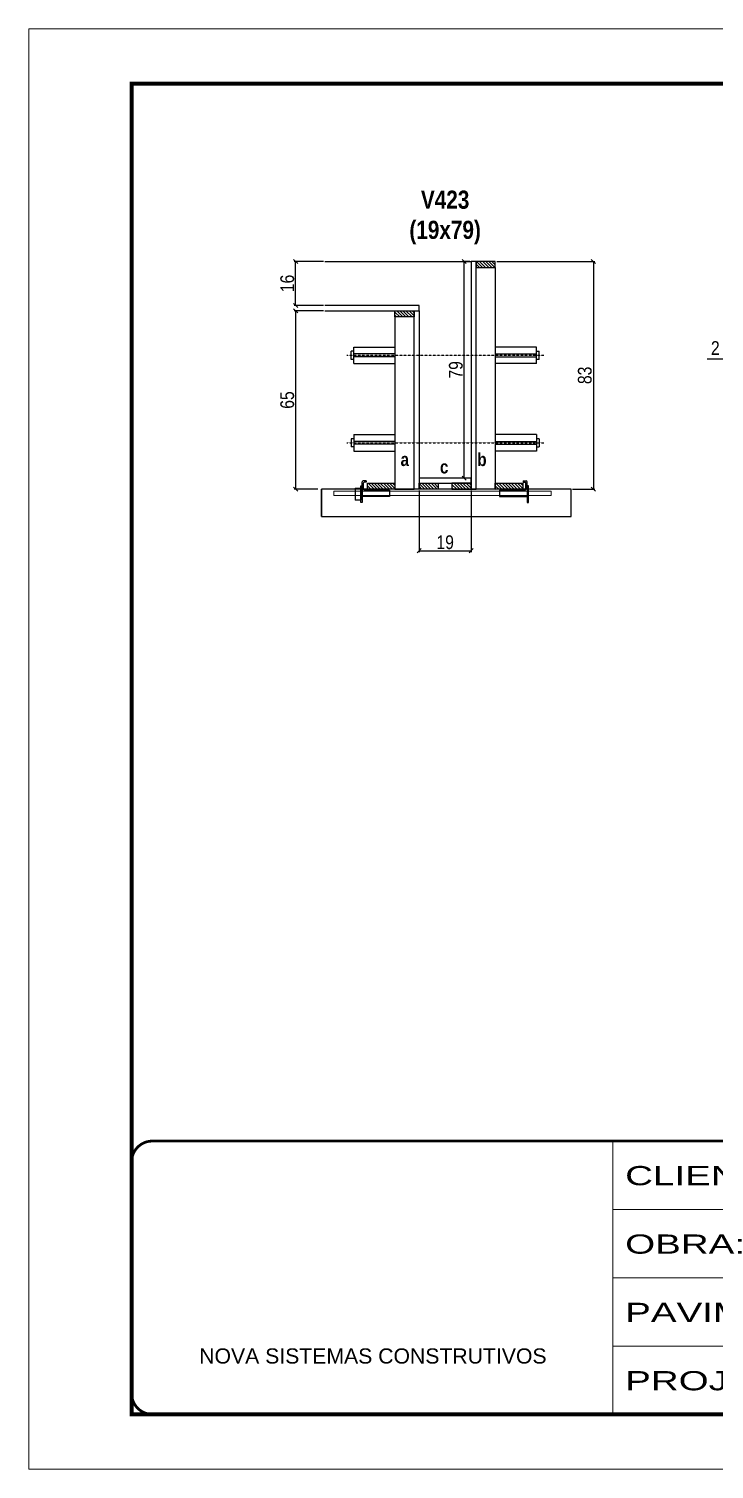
# Model space of a CAD drawing. Extents: x 13154 to 22413, y 1253 to 30260.
# Drawn here: x 17923 to 18422, y 21928 to 22978 of the extents above; entities that cross this region are included whole.
import ezdxf

# ---------------------------------------------------------------- set-up
doc = ezdxf.new("R2010")
doc.units = 0
for name, pattern in [('CONTINUO', [0]), ('DASHED', [0.75, 0.5, -0.25]), ('HIDDEN', [0.375, 0.25, -0.125])]:
    doc.linetypes.add(name, pattern=pattern)
for name, color, linetype in [('barrote', 251, 'Continuous'), ('COTA', 241, 'Continuous'), ('detalhes', 4, 'Continuous'), ('NOMENCLATURA', 7, 'Continuous'), ('Painéis', 200, 'Continuous'), ('presilha', 1, 'Continuous'), ('SARR_2.2x10', 60, 'Continuous'), ('SARR_2.2x7', 40, 'Continuous'), ('SARR_3.5x7', 81, 'Continuous'), ('TENSOR', 3, 'Continuous')]:
    doc.layers.add(name, color=color, linetype=linetype)
for name, color, linetype, lineweight in [('CONCRETO', 251, 'Continuous', 25), ('Folhas', 255, 'Continuous', 9), ('SARRAFO DE PRESSAO', 251, 'DASHED', 9), ('SCO-___-LAJ', 2, 'Continuous', 0)]:
    doc.layers.add(name, color=color, linetype=linetype, lineweight=lineweight)
doc.styles.add('ARIAL', font='arial.ttf')
doc.styles.add('COTA TECNICA', font='techl___.ttf', dxfattribs={"height": 10})
doc.styles.add('COTA TECNICA 2X', font='techl___.ttf', dxfattribs={"height": 10})
doc.styles.add('TECNICA', font='techb___.ttf', dxfattribs={"height": 10})
doc.styles.add('Tecnologia', font='')
doc.styles.get('Tecnologia').set_extended_font_data('Forgotten Futurist')
doc.dimstyles.new('PAINEL', dxfattribs={"dimtxt": 10, "dimasz": 3, "dimexe": 3, "dimexo": 3, "dimgap": 3, "dimtad": 1, "dimdec": 1, "dimzin": 12, "dimdsep": 46, "dimtxsty": 'COTA TECNICA', "dimblk1": 'OBLIQUE', "dimblk2": 'OBLIQUE', "dimsah": 1, "dimcen": 0.9, "dimclrd": 4, "dimclre": 4, "dimclrt": 240, "dimadec": 1, "dimazin": 3, "dimtfac": 1, "dimtdec": 1, "dimtmove": 0, "dimatfit": 3, "dimfxl": 1, "dimtolj": 1, "dimtzin": 12, "dimarcsym": 0})
doc.dimstyles.new('SECAO', dxfattribs={"dimscale": 0.333333, "dimtxt": 5, "dimasz": 9, "dimexe": 3, "dimexo": 3, "dimgap": 3, "dimtad": 1, "dimdec": 1, "dimlfac": 0.5, "dimzin": 12, "dimdsep": 46, "dimtxsty": 'COTA TECNICA 2X', "dimblk1": 'OBLIQUE', "dimblk2": 'OBLIQUE', "dimsah": 1, "dimcen": 0.9, "dimclrd": 4, "dimclre": 4, "dimclrt": 240, "dimadec": 1, "dimazin": 3, "dimtfac": 1, "dimtdec": 1, "dimtmove": 0, "dimatfit": 3, "dimfxl": 1, "dimtolj": 1, "dimtzin": 12, "dimarcsym": 0})

# ---------------------------------------------------------------- blocks, each defined once
blk = doc.blocks.new('9999999999')
at = {"color": 30, "linetype": 'CONTINUO'}
for p, q in [((98564.6, 34230.2), (98564.6, 34429.4)), ((98564.6, 34379.6), (99584, 34379.6)), ((98564.6, 34329.8), (99488, 34329.8)), ((98564.6, 34280), (99488, 34280))]:
    blk.add_line(p, q, dxfattribs=at)
at = {"color": 30, "linetype": 'CONTINUO', "const_width": 2}
blk.add_lwpolyline([(99584, 34230.2), (99584, 34414.4, 0.414214), (99569, 34429.4), (98229, 34429.4, 0.414214), (98214, 34414.4), (98214, 34245.2, 0.414214), (98229, 34230.2), (99584, 34230.2)], format="xyb", dxfattribs=at)
at = {"layer": 'Folhas'}
blk.add_lwpolyline([(98139, 34190.2), (99624, 34190.2), (99624, 35240.2), (98139, 35240.2)], close=True, dxfattribs=at)
at = {"layer": 'Folhas', "color": 30, "const_width": 3}
blk.add_lwpolyline([(98214, 34230.2), (99584, 34230.2), (99584, 35200.2), (98214, 35200.2)], close=True, dxfattribs=at)
at = {"color": 7, "linetype": 'Continuous', "ltscale": 5, "style": 'ARIAL'}
blk.add_text('NOVA SISTEMAS CONSTRUTIVOS', height=11.059, dxfattribs=at).set_placement((98263.2, 34267.2))
at = {"layer": 'Folhas', "color": 7, "style": 'Tecnologia', "width": 1.5}
for s, p in [('CLIENTE:', (98573.7, 34397.2)), ('OBRA:', (98573.7, 34347.3)), ('PAVIMENTO:', (98573.7, 34297.5)), ('PROJETO:', (98573.7, 34247.7))]:
    blk.add_text(s, height=14, dxfattribs=at).set_placement(p)
blk = doc.blocks.new('PRESILHA METÁLICA 1')
at = {"layer": 'presilha'}
for p, q in [((7.5, 10.6), (7.5, 19.9)), ((12, 21), (8.6, 21)), ((9, 11.6), (9, 18.9)), ((12, 19.5), (9.6, 19.5)), ((12, 21), (12, 19.5)), ((0, 13), (6, 13)), ((0, 13), (0, 0)), ((6, 0), (0, 0)), ((6, 15.5), (7.5, 15.5)), ((6, -2.5), (6, 15.5)), ((6, 13), (6, 0)), ((7.5, 15.5), (7.5, -2.5)), ((37.5, 4.1), (7.5, 4.1)), ((37.5, 11), (9.6, 11)), ((37.5, 11), (37.5, 4.1)), ((7.5, -2.5), (6, -2.5))]:
    blk.add_line(p, q, dxfattribs=at)
for centre, radius, start, end in [((8.6, 19.9), 1.14, 90, 180), ((9.6, 18.9), 0.57, 90, 180), ((9.6, 11.6), 0.57, 180, 270)]:
    blk.add_arc(centre, radius, start, end, dxfattribs=at)
blk = doc.blocks.new('PRESILHA METÁLICA 2')
at = {"layer": 'presilha'}
for p, q in [((-5.2, 23.5), (-5.2, 22)), ((-5.2, 23.5), (-1.9, 23.5)), ((-5.2, 22), (-2.8, 22)), ((-2.2, 14.1), (-2.2, 21.4)), ((0.8, 18), (-0.8, 18)), ((-0.8, 18), (-0.8, 0)), ((-0.8, 14.6), (-0.8, 22.4)), ((0.8, 0), (0.8, 18)), ((-30.8, 13.5), (-30.8, 6.6)), ((-30.8, 13.5), (-2.8, 13.5)), ((-30.8, 6.6), (-0.8, 6.6)), ((-0.8, 0), (0.8, 0))]:
    blk.add_line(p, q, dxfattribs=at)
for centre, radius, start, end in [((-2.8, 21.4), 0.57, 0, 90), ((-1.9, 22.4), 1.14, 0, 90), ((-2.8, 14.1), 0.57, 270, 0)]:
    blk.add_arc(centre, radius, start, end, dxfattribs=at)
blk = doc.blocks.new('_Oblique')
at = {"color": 0, "linetype": 'ByBlock', "lineweight": -2}
blk.add_line((-0.5, -0.5), (0.5, 0.5), dxfattribs=at)
blk = doc.blocks.new('*D1774')
at = {"layer": 'COTA', "color": 4, "lineweight": -2, "transparency": 16777216}
for p, q in [((18264, 22808.1), (18335.4, 22808.1)), ((18334.4, 22808.1), (18334.4, 22642.1)), ((18319.2, 22642.1), (18335.4, 22642.1))]:
    blk.add_line(p, q, dxfattribs=at)
at = {"layer": 'Defpoints', "color": 0, "transparency": 16777216}
for p in [(18263, 22808.1), (18318.2, 22642.1), (18334.4, 22642.1)]:
    blk.add_point(p, dxfattribs=at)
at = {"layer": 'COTA', "color": 4, "lineweight": -2, "transparency": 16777216, "xscale": 3, "yscale": 3, "zscale": 3}
for p, rotation in [((18334.4, 22808.1), 90), ((18334.4, 22642.1), 270)]:
    blk.add_blockref('_Oblique', p, dxfattribs=dict(at, rotation=rotation))
at = {"layer": 'COTA', "color": 240, "transparency": 16777216, "insert": (18328.2, 22725.1), "char_height": 10, "attachment_point": 5, "rotation": 90, "style": 'COTA TECNICA 2X'}
blk.add_mtext('\\A1;83', dxfattribs=at)
blk = doc.blocks.new('*D1773')
at = {"layer": 'COTA', "color": 4, "lineweight": -2, "transparency": 16777216}
for p, q in [((18137.7, 22772.1), (18116.4, 22772.1)), ((18117.4, 22772.1), (18117.4, 22642.1)), ((18133.5, 22642.1), (18116.4, 22642.1))]:
    blk.add_line(p, q, dxfattribs=at)
at = {"layer": 'Defpoints', "color": 0, "transparency": 16777216}
for p in [(18138.7, 22772.1), (18117.4, 22642.1), (18134.5, 22642.1)]:
    blk.add_point(p, dxfattribs=at)
at = {"layer": 'COTA', "color": 4, "lineweight": -2, "transparency": 16777216, "xscale": 3, "yscale": 3, "zscale": 3}
for p, rotation in [((18117.4, 22772.1), 90), ((18117.4, 22642.1), 270)]:
    blk.add_blockref('_Oblique', p, dxfattribs=dict(at, rotation=rotation))
at = {"layer": 'COTA', "color": 240, "transparency": 16777216, "insert": (18111.3, 22707.1), "char_height": 10, "attachment_point": 5, "rotation": 90, "style": 'COTA TECNICA 2X'}
blk.add_mtext('\\A1;65', dxfattribs=at)
blk = doc.blocks.new('*D1775')
at = {"layer": 'COTA', "color": 4, "lineweight": -2, "transparency": 16777216}
for p, q in [((18244.4, 22808.1), (18239.3, 22808.1)), ((18240.3, 22650.1), (18240.3, 22808.1)), ((18244.4, 22650.1), (18239.3, 22650.1))]:
    blk.add_line(p, q, dxfattribs=at)
at = {"layer": 'Defpoints', "color": 0, "transparency": 16777216}
for p in [(18240.3, 22808.1), (18245.4, 22808.1), (18245.4, 22650.1)]:
    blk.add_point(p, dxfattribs=at)
at = {"layer": 'COTA', "color": 4, "lineweight": -2, "transparency": 16777216, "xscale": 3, "yscale": 3, "zscale": 3}
for p, rotation in [((18240.3, 22808.1), 90), ((18240.3, 22650.1), 270)]:
    blk.add_blockref('_Oblique', p, dxfattribs=dict(at, rotation=rotation))
at = {"layer": 'COTA', "color": 240, "transparency": 16777216, "insert": (18234.2, 22729.1), "char_height": 10, "attachment_point": 5, "rotation": 90, "style": 'COTA TECNICA 2X'}
blk.add_mtext('\\A1;79', dxfattribs=at)
blk = doc.blocks.new('*D1776')
at = {"layer": 'COTA', "color": 4, "lineweight": -2, "transparency": 16777216}
for p, q in [((18137.7, 22808.1), (18116.4, 22808.1)), ((18117.4, 22776.1), (18117.4, 22808.1)), ((18137.7, 22776.1), (18116.4, 22776.1))]:
    blk.add_line(p, q, dxfattribs=at)
at = {"layer": 'Defpoints', "color": 0, "transparency": 16777216}
for p in [(18117.4, 22808.1), (18138.7, 22808.1), (18138.7, 22776.1)]:
    blk.add_point(p, dxfattribs=at)
at = {"layer": 'COTA', "color": 4, "lineweight": -2, "transparency": 16777216, "xscale": 3, "yscale": 3, "zscale": 3}
for p, rotation in [((18117.4, 22808.1), 90), ((18117.4, 22776.1), 270)]:
    blk.add_blockref('_Oblique', p, dxfattribs=dict(at, rotation=rotation))
at = {"layer": 'COTA', "color": 240, "transparency": 16777216, "insert": (18111.3, 22792.1), "char_height": 10, "attachment_point": 5, "rotation": 90, "style": 'COTA TECNICA 2X'}
blk.add_mtext('\\A1;16', dxfattribs=at)
blk = doc.blocks.new('*D1777')
at = {"layer": 'COTA', "color": 4, "lineweight": -2, "transparency": 16777216}
for p, q in [((18207.4, 22641.1), (18207.4, 22596.3)), ((18245.4, 22641.1), (18245.4, 22596.3)), ((18207.4, 22597.3), (18245.4, 22597.3))]:
    blk.add_line(p, q, dxfattribs=at)
at = {"layer": 'Defpoints', "color": 0, "transparency": 16777216}
for p in [(18207.4, 22642.1), (18245.4, 22642.1), (18245.4, 22597.3)]:
    blk.add_point(p, dxfattribs=at)
at = {"layer": 'COTA', "color": 4, "lineweight": -2, "transparency": 16777216, "xscale": 3, "yscale": 3, "zscale": 3, "rotation": 180}
blk.add_blockref('_Oblique', (18207.4, 22597.3), dxfattribs=at)
at = {"layer": 'COTA', "color": 4, "lineweight": -2, "transparency": 16777216, "xscale": 3, "yscale": 3, "zscale": 3}
blk.add_blockref('_Oblique', (18245.4, 22597.3), dxfattribs=at)
at = {"layer": 'COTA', "color": 240, "transparency": 16777216, "insert": (18226.4, 22603.4), "char_height": 10, "attachment_point": 5, "style": 'COTA TECNICA 2X'}
blk.add_mtext('\\A1;19', dxfattribs=at)
blk = doc.blocks.new('*D1781')
at = {"layer": 'COTA', "color": 4, "lineweight": -2, "transparency": 16777216}
for p, q in [((18435.4, 22769.7), (18435.4, 22734)), ((18437.4, 22769.7), (18437.4, 22734)), ((18435.4, 22737), (18417.3, 22737)), ((18437.4, 22737), (18435.4, 22737)), ((18437.4, 22737), (18440.4, 22737))]:
    blk.add_line(p, q, dxfattribs=at)
at = {"layer": 'Defpoints', "color": 0, "transparency": 16777216}
for p in [(18435.4, 22772.7), (18437.4, 22772.7), (18435.4, 22737)]:
    blk.add_point(p, dxfattribs=at)
at = {"layer": 'COTA', "color": 4, "lineweight": -2, "transparency": 16777216, "xscale": 3, "yscale": 3, "zscale": 3}
blk.add_blockref('_Oblique', (18435.4, 22737), dxfattribs=at)
at = {"layer": 'COTA', "color": 4, "lineweight": -2, "transparency": 16777216, "xscale": 3, "yscale": 3, "zscale": 3, "rotation": 180}
blk.add_blockref('_Oblique', (18437.4, 22737), dxfattribs=at)
at = {"layer": 'COTA', "color": 240, "transparency": 16777216, "insert": (18423.3, 22745), "char_height": 10, "attachment_point": 5, "style": 'COTA TECNICA'}
blk.add_mtext('\\A1;2', dxfattribs=at)

msp = doc.modelspace()

# ---------------------------------------------------------------- hatches: boundary and pattern name
at = {"layer": 'SARR_2.2x10'}
h = msp.add_hatch(dxfattribs=at)
h.set_pattern_fill('ANSI31', color=256, scale=0.5, angle=90)
h.set_pattern_definition([(135, (51363.2913, -100870.0663), (-1.122532015, -1.122532015), [])])
h.paths.add_polyline_path([(18169.75, 22646.5), (18169.75, 22642.1), (18189.75, 22642.1), (18189.75, 22646.5)])
h = msp.add_hatch(dxfattribs=at)
h.set_pattern_fill('ANSI31', color=256, scale=0.5, angle=90)
h.set_pattern_definition([(135, (51456.4913, -100870.0663), (-1.122532015, -1.122532015), [])])
h.paths.add_polyline_path([(18262.95, 22646.5), (18262.95, 22642.1), (18282.95, 22642.1), (18282.95, 22646.5)])
at = {"layer": 'SARR_2.2x7'}
h = msp.add_hatch(dxfattribs=at)
h.set_pattern_fill('ANSI31', color=256, scale=0.5, angle=90)
h.set_pattern_definition([(135, (51377.2913, -100708.4663), (-1.122532015, -1.122532015), [])])
h.paths.add_polyline_path([(18248.95, 22808.1), (18248.95, 22803.7), (18262.95, 22803.7), (18262.95, 22808.1)])
h = msp.add_hatch(dxfattribs=at)
h.set_pattern_fill('ANSI31', color=256, scale=0.5, angle=90)
h.set_pattern_definition([(135, (51357.2913, -100744.4663), (-1.122532015, -1.122532015), [])])
h.paths.add_polyline_path([(18203.75, 22772.1), (18203.75, 22767.7), (18189.75, 22767.7), (18189.75, 22772.1)])
h = msp.add_hatch(dxfattribs=at)
h.set_pattern_fill('ANSI31', color=256, scale=0.5, angle=90)
h.set_pattern_definition([(135, (51442.8913, -100870.0663), (-1.122532015, -1.122532015), [])])
h.paths.add_polyline_path([(18221.35, 22642.1), (18221.35, 22646.5), (18207.35, 22646.5), (18207.35, 22642.1)])
h = msp.add_hatch(dxfattribs=at)
h.set_pattern_fill('ANSI31', color=256, scale=0.5, angle=90)
h.set_pattern_definition([(135, (51380.8913, -100870.0663), (-1.122532015, -1.122532015), [])])
h.paths.add_polyline_path([(18231.35, 22642.1), (18231.35, 22646.5), (18245.35, 22646.5), (18245.35, 22642.1)])

# ---------------------------------------------------------------- linework, layer by layer
at = {"ltscale": 3}
for p, q in [((18159.75, 22733.7), (18159.75, 22745.7)), ((18159.75, 22745.7), (18189.75, 22745.7)), ((18292.95, 22745.7), (18262.95, 22745.7)), ((18292.95, 22733.7), (18292.95, 22745.7)), ((18157.75, 22736.7), (18157.75, 22742.7)), ((18159.75, 22742.7), (18157.75, 22742.7)), ((18159.75, 22736.7), (18157.75, 22736.7)), ((18189.75, 22740.7), (18159.75, 22740.7)), ((18189.75, 22738.7), (18159.75, 22738.7)), ((18159.75, 22733.7), (18189.75, 22733.7)), ((18262.95, 22740.7), (18292.95, 22740.7)), ((18262.95, 22738.7), (18292.95, 22738.7)), ((18292.95, 22733.7), (18262.95, 22733.7)), ((18292.95, 22742.7), (18294.95, 22742.7)), ((18294.95, 22736.7), (18292.95, 22736.7)), ((18294.95, 22736.7), (18294.95, 22742.7)), ((18159.75, 22681.88), (18159.75, 22669.88)), ((18159.75, 22681.88), (18189.75, 22681.88)), ((18292.95, 22681.88), (18262.95, 22681.88)), ((18292.95, 22681.88), (18292.95, 22669.88)), ((18157.75, 22678.88), (18157.75, 22672.88)), ((18159.75, 22678.88), (18157.75, 22678.88)), ((18159.75, 22672.88), (18157.75, 22672.88)), ((18189.75, 22676.88), (18159.75, 22676.88)), ((18189.75, 22674.88), (18159.75, 22674.88)), ((18159.75, 22669.88), (18189.75, 22669.88)), ((18262.95, 22676.88), (18292.95, 22676.88)), ((18262.95, 22674.88), (18292.95, 22674.88)), ((18292.95, 22669.88), (18262.95, 22669.88)), ((18294.95, 22678.88), (18292.95, 22678.88)), ((18292.95, 22672.88), (18294.95, 22672.88)), ((18294.95, 22678.88), (18294.95, 22672.88))]:
    msp.add_line(p, q, dxfattribs=at)
at = {"layer": 'barrote'}
msp.add_lwpolyline([(18136.3, 22622.1), (18318.21, 22622.1), (18318.21, 22642.1), (18136.3, 22642.1)], close=True, dxfattribs=at)
at = {"layer": 'CONCRETO', "linetype": 'Continuous'}
msp.add_line((18138.65, 22808.1), (18245.35, 22808.1), dxfattribs=at)
at = {"layer": 'detalhes', "color": 250}
msp.add_line((18136.3, 22622.1), (18136.3, 22642.1), dxfattribs=at)
at = {"layer": 'Painéis', "linetype": 'Continuous'}
for points in [[(18248.95, 22642.1), (18248.95, 22808.1), (18245.35, 22808.1), (18245.35, 22642.1)], [(18203.75, 22642.1), (18203.75, 22772.1), (18207.35, 22772.1), (18207.35, 22642.1)], [(18245.35, 22650.1), (18207.35, 22650.1), (18207.35, 22646.5), (18245.35, 22646.5)]]:
    msp.add_lwpolyline(points, close=True, dxfattribs=at)
at = {"layer": 'Painéis', "linetype": 'Continuous', "elevation": 0}
msp.add_lwpolyline([(18138.65, 22772.1), (18207.35, 22772.1), (18207.35, 22776.1), (18138.65, 22776.1)], dxfattribs=at)
at = {"layer": 'SARR_2.2x10'}
for points in [[(18169.75, 22646.5), (18189.75, 22646.5), (18189.75, 22642.1), (18169.75, 22642.1)], [(18262.95, 22646.5), (18282.95, 22646.5), (18282.95, 22642.1), (18262.95, 22642.1)]]:
    msp.add_lwpolyline(points, close=True, dxfattribs=at)
at = {"layer": 'SARR_2.2x7', "elevation": 0}
for points in [[(18262.95, 22808.1), (18248.95, 22808.1), (18248.95, 22803.7), (18262.95, 22803.7)], [(18189.75, 22772.1), (18203.75, 22772.1), (18203.75, 22767.7), (18189.75, 22767.7)]]:
    msp.add_lwpolyline(points, close=True, dxfattribs=at)
at = {"layer": 'SARR_2.2x7'}
for points in [[(18207.35, 22646.5), (18221.35, 22646.5), (18221.35, 22642.1), (18207.35, 22642.1)], [(18245.35, 22646.5), (18231.35, 22646.5), (18231.35, 22642.1), (18245.35, 22642.1)]]:
    msp.add_lwpolyline(points, close=True, dxfattribs=at)
at = {"layer": 'SARR_3.5x7'}
for points in [[(18248.95, 22803.7), (18262.95, 22803.7), (18262.95, 22642.1), (18248.95, 22642.1)], [(18203.75, 22767.7), (18189.75, 22767.7), (18189.75, 22642.1), (18203.75, 22642.1)]]:
    msp.add_lwpolyline(points, close=True, dxfattribs=at)
at = {"layer": 'SCO-___-LAJ', "color": 1}
msp.add_lwpolyline([(18145.3, 22640.77), (18303.57, 22640.77), (18303.57, 22637.57), (18145.3, 22637.57)], close=True, dxfattribs=at)
at = {"layer": 'TENSOR', "linetype": 'HIDDEN', "ltscale": 0.5}
for p, q in [((18154.75, 22739.7), (18298.26, 22739.7)), ((18154.75, 22675.88), (18298.26, 22675.88))]:
    msp.add_line(p, q, dxfattribs=at)

# ---------------------------------------------------------------- block references
at = {"layer": 'presilha', "xscale": 0.6666666666666666, "yscale": 0.6666666666666666, "zscale": 0.6666666666666666}
for name, p in [('PRESILHA METÁLICA 1', (18160.89, 22634.14)), ('PRESILHA METÁLICA 2', (18286.63, 22632.47))]:
    msp.add_blockref(name, p, dxfattribs=at)
at = {"layer": 'SARRAFO DE PRESSAO', "color": 6, "linetype": 'ByBlock'}
msp.add_blockref('9999999999', (-80216.1, -12262.48), dxfattribs=at)

# ---------------------------------------------------------------- texts
at = {"layer": 'detalhes', "style": 'TECNICA'}
for s, p in [('a', (18193.88, 22659)), ('c', (18222.6, 22653.57)), ('b', (18249.85, 22658.99))]:
    msp.add_text(s, height=9.6, dxfattribs=at).set_placement(p)
at = {"layer": 'NOMENCLATURA', "insert": (18226.35, 22859.8), "char_height": 13.2, "attachment_point": 2, "style": 'TECNICA'}
msp.add_mtext_dynamic_manual_height_columns('V423\\P(19x79)', width=300.2766, gutter_width=1, heights=[0], dxfattribs=at)

# ---------------------------------------------------------------- dimensions: what is measured, and where the dimension line sits
at = {"layer": 'COTA'}
for base, p1, p2, picture, middle in [((18117.43, 22808.1), (18138.65, 22776.1), (18138.65, 22808.1), '*D1776', (18111.33, 22792.1)), ((18240.28, 22808.1), (18245.35, 22650.1), (18245.35, 22808.1), '*D1775', (18234.18, 22729.1)), ((18334.4, 22642.1, 0), (18262.95, 22808.1), (18318.17, 22642.1, 0), '*D1774', (18328.16, 22725.1, 0)), ((18117.43, 22642.1, 0), (18138.65, 22772.1), (18134.54, 22642.1, 0), '*D1773', (18111.32, 22707.1, 0))]:
    dim = msp.add_linear_dim(base=base, p1=p1, p2=p2, angle=90, dimstyle='SECAO', dxfattribs=at)
    dim.commit()
    dim.dimension.update_dxf_attribs({"geometry": picture, "text_midpoint": middle})
for base, p1, p2, dimstyle, picture, middle in [((18435.38, 22736.97), (18437.38, 22772.72), (18435.38, 22772.72), 'PAINEL', '*D1781', (18423.33, 22744.97)), ((18245.35, 22597.28), (18207.35, 22642.1), (18245.35, 22642.1), 'SECAO', '*D1777', (18226.35, 22603.37))]:
    dim = msp.add_linear_dim(base=base, p1=p1, p2=p2, dimstyle=dimstyle, dxfattribs=at)
    dim.commit()
    dim.dimension.update_dxf_attribs({"geometry": picture, "text_midpoint": middle})

doc.saveas('drawing.dxf')
